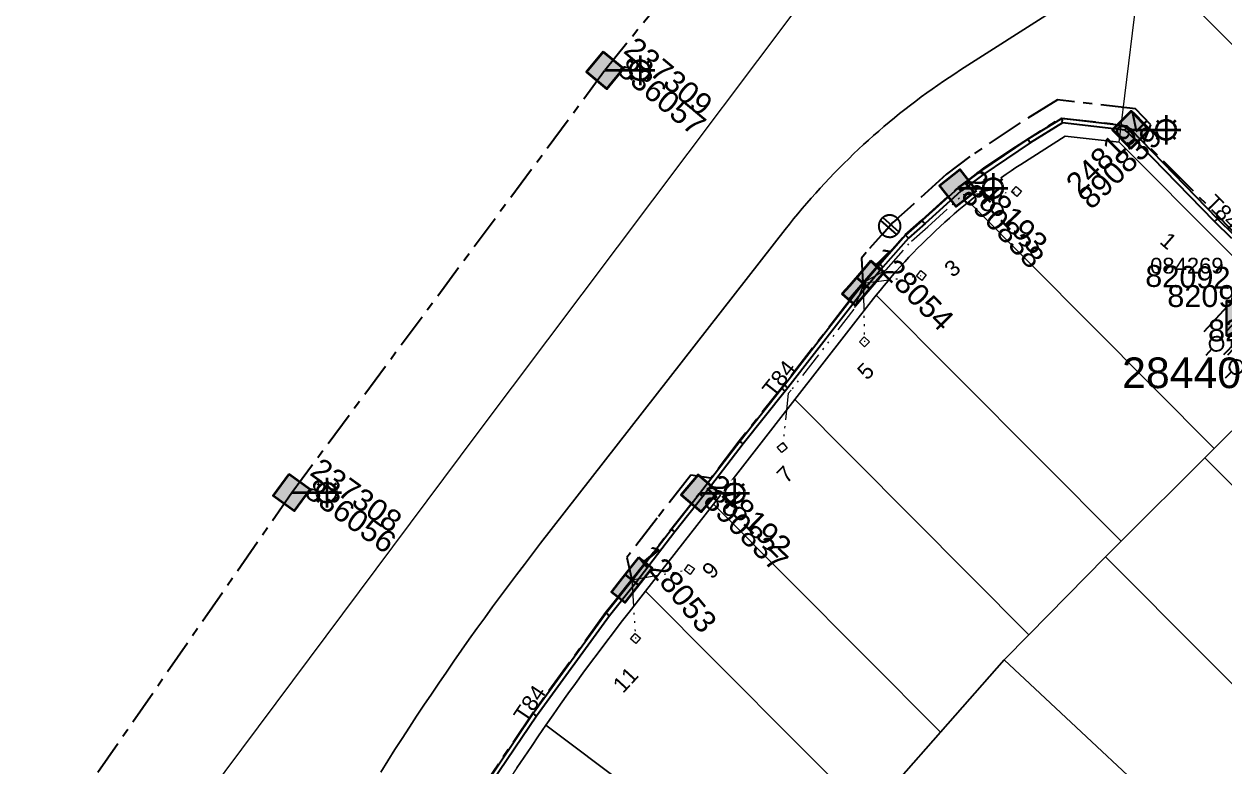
# Model space of a CAD drawing. Header units: metres. Extents: x 293418 to 294566, y 6233478 to 6234177.
# Drawn here: x 293533 to 293670.1, y 6233841.2 to 6233926 of the extents above; entities that cross this region are included whole.
import ezdxf
from ezdxf.enums import TextEntityAlignment as Align

# ---------------------------------------------------------------- set-up
doc = ezdxf.new("R2010")
doc.units = ezdxf.units.M
for name, pattern in [('Cable Exist UG', [7, 4, -1, 1, -1]), ('DASHED', [19.05, 12.7, -6.35]), ('PHANTOMX2', [6.6, 3, -0.75, 0.2, -0.75, 0.2, -0.75, 0.2, -0.75])]:
    doc.linetypes.add(name, pattern=pattern)
doc.layers.get('0').update_dxf_attribs({"color": 6})
for name, color, linetype, lineweight in [('_User_LV_Exist', 5, 'Continuous', 35), ('Cadastre Land Parcels_SP_EXT', 118, 'Continuous', 15), ('Cadastre Other Property_SP_EXT', 138, 'DASHED', 15), ('Cadastre Roads_SP_EXT', 218, 'Continuous', 15), ('Mains_LV_EXT', 163, 'Continuous', 25), ('Mains_LV_SL_EXT', 135, 'Continuous', 25), ('Mains_SL_EXT', 131, 'Continuous', 25), ('Services_SP_EXT', 42, 'PHANTOMX2', 20)]:
    doc.layers.add(name, color=color, linetype=linetype, lineweight=lineweight)
for name, color, linetype in [('Duct_SP_EXT', 30, 'Continuous'), ('Equip_HV_EXT', 7, 'Continuous'), ('Equip_LV_EXT', 7, 'Continuous'), ('Equip_SP_SL_EXT', 7, 'Continuous'), ('Sub_SP_EXT', 7, 'Continuous'), ('SupportsUG_SP_LV_EXT', 7, 'Continuous'), ('SupportsUG_SP_LV_SL_EXT', 7, 'Continuous')]:
    doc.layers.add(name, color=color, linetype=linetype)
doc.layers.add('Features_HIDE', color=1, linetype='Continuous', plot=False)
doc.styles.add('COLUMN_LABEL', font='arial.ttf', dxfattribs={"height": 2})
doc.styles.add('iecARIAL', font='arial.ttf', dxfattribs={"height": 2})
doc.styles.add('POLE_LABEL', font='arial.ttf', dxfattribs={"height": 2})
doc.styles.add('SL_LABEL', font='arial.ttf', dxfattribs={"height": 2})
doc.styles.get("Standard").update_dxf_attribs({"font": 'arial.ttf'})
doc.styles.add('SWITCH_LABEL', font='arial.ttf', dxfattribs={"height": 2})

# ---------------------------------------------------------------- blocks, each defined once
blk = doc.blocks.new('SUB_PADMOUNT_EXT')
at = {"ltscale": 10}
h = blk.add_hatch(color=256, dxfattribs=at)
h.dxf.hatch_style = 1
h.paths.add_polyline_path([(4, -2), (0, 0), (4, 2)])
h.paths.add_polyline_path([(-4, -2), (-4, 2), (0, 0)])
blk.add_line((4, 2), (-4, -2))
blk.add_lwpolyline([(-4, -2), (4, -2), (4, 2), (-4, 2)], close=True)
at = {"ltscale": 10, "flags": 128}
for points in [[(-4, -2), (-4, 2), (0, 0)], [(4, -2), (0, 0), (4, 2)]]:
    blk.add_lwpolyline(points, close=True, dxfattribs=at)
at = {"flags": 8}
blk.add_attdef('ASSET_NUM', text='', height=2.5, dxfattribs=at).set_placement((0, 5), align=Align.MIDDLE_CENTER)
for tag, flags, p in [('STREET_CODE', 9, (1.5, 0)), ('OPERATING_VOLTAGE', 9, (1.5, -0.4)), ('ORIENTATION', 9, (1.5, -0.6)), ('OWNED_BY', 9, (1.5, -0.8)), ('OPERATED_BY', 9, (1.5, -1)), ('CONSTRUCTED_VOLTAGE', 9, (1.5, -1.4)), ('NO_PHASES', 9, (1.5, -0.2)), ('MAINTAINED_BY', 9, (1.5, -1.2)), ('SECONDARY_VOLTAGE', 9, (1.5, -1.6)), ('STATE', 9, (1.5, -1.8)), ('SUBSTATION_TYPE', 9, (1.5, -2.2)), ('SUBURB', 9, (1.5, -2.8)), ('PARENT', 9, (1.5, -2)), ('USAGE', 9, (1.5, -2.4)), ('LEGEND', 9, (1.5, -2.6)), ('STREETNAME', 9, (1.5, -3)), ('Z', 1, (1.5, -3.6)), ('LOCATION', 9, (1.5, -3.2)), ('NOTES', 9, (1.5, -3.4))]:
    blk.add_attdef(tag, text='', height=0.2, dxfattribs=dict(flags=flags)).set_placement(p, align=Align.MIDDLE_LEFT)
blk = doc.blocks.new('SL_LANTERN_EXT')
at = {"flags": 9}
for tag, p in [('LRATECODE', (-7.4, 0)), ('LOUTREACHVOCAB', (-7.2, 0)), ('LOUTREACH', (-7, 0)), ('LANTNUMBER', (-6.6, 0)), ('LNEW', (-6.4, 0)), ('LMASTVOCAB', (-6.2, 0)), ('LMAST', (-6, 0)), ('LLAMPVOCAB', (-5.8, 0)), ('LLAMP', (-5.6, 0)), ('LEXIST', (-5.4, 0)), ('LCHARGE3PERCENT', (-5.2, 0)), ('LCHARGE3', (-5, 0)), ('LCHARGE2PERCENT', (-4.8, 0)), ('LCHARGE2', (-4.6, 0)), ('LCHARGE1PERCENT', (-4.4, 0)), ('LCHARGE1', (-4.2, 0)), ('LCATEGORY', (-4, 0)), ('LBRACKETVOCAB', (-3.8, 0)), ('LBRACKET', (-3.6, 0)), ('LKINGHEIGHT', (-3.4, 0)), ('CREPLACE', (-3.2, 0)), ('CREMOVE', (-3, 0)), ('CNUMBER', (-2.8, 0)), ('CNEW', (-2.6, 0)), ('CEXIST', (-2.4, 0)), ('USAGE', (-2.2, 0)), ('STATE', (-2, 0)), ('OWNED_BY', (-1.8, 0)), ('ORIENTATION', (-1.6, 0)), ('OPERATING_VOLTAGE', (-1.4, 0)), ('NO_PHASES', (-1.2, 0)), ('LANTERN_TYPE', (-1, 0)), ('LANTERN_PURPOSE', (-0.8, 0)), ('CONTROL_TYPE', (-0.6, 0)), ('CONSTRUCTED_VOLTAGE', (-0.4, 0))]:
    blk.add_attdef(tag, text='', height=0.001, rotation=270, dxfattribs=at).set_placement(p, align=Align.MIDDLE_LEFT)
at = {"style": 'SL_LABEL', "flags": 9}
blk.add_attdef('STREET_CODE', text='', height=0.001, rotation=270, dxfattribs=at).set_placement((0, 0), align=Align.MIDDLE_LEFT)
at = {"flags": 1}
blk.add_attdef('Z', (0, 0), '', height=0.001, rotation=270, dxfattribs=at)
at = {"width": 0.9}
blk.add_attdef('LNUMBER', text='', height=1, dxfattribs=at).set_placement((7, -1), align=Align.MIDDLE_LEFT)
at = {"flags": 9}
for tag, p in [('LREMOVE', (0, -7.6)), ('LREPLACE', (0, -7.8)), ('LTYPE', (0, -8)), ('LTYPEVOCAB', (0, -8.2)), ('LEGEND', (0, -8.4)), ('SUBURB', (0, -8.6)), ('STREETNAME', (0, -8.8)), ('LOCATION', (0, -9)), ('NOTES', (0, -9.2)), ('MAINTAINED_BY', (0, -9.86))]:
    blk.add_attdef(tag, text='', height=0.001, dxfattribs=at).set_placement(p, align=Align.MIDDLE_LEFT)
blk.add_attdef('OPERATED_BY', (0, -9.61), '', height=0.001, dxfattribs=at)
at = {"layer": 'Features_HIDE', "width": 0.9}
blk.add_attdef('ASSET_NUM', text='', height=1, dxfattribs=at).set_placement((7, 1), align=Align.MIDDLE_LEFT)
blk.add_wipeout([(5.69, 0), (5.06, -1.06), (4, -1.69), (2.94, -1.06), (2.31, 0), (2.94, 1.06), (4, 1.69), (5.06, 1.06)])
for p, q in [((4, 1.69), (4, 0)), ((0, 0), (4, 0)), ((2.94, 1.06), (3.2, 0.8)), ((5.06, 1.06), (4.8, 0.8)), ((2.94, -1.06), (3.2, -0.8)), ((4, 0), (5.69, 0)), ((4, 0), (4, -1.69)), ((5.06, -1.06), (4.8, -0.8))]:
    blk.add_line(p, q)
blk.add_circle((4, 0), 1.12)
blk = doc.blocks.new('CCP_EXT')
at = {"flags": 9}
for tag, p in [('LEGEND', (0, -1.4)), ('STATE', (0, -1.8)), ('LIFE_SUPPORT', (0, -1.6)), ('NOTES', (0, -2))]:
    blk.add_attdef(tag, text='', height=0.2, dxfattribs=at).set_placement(p, align=Align.MIDDLE_LEFT)
blk.add_wipeout([(0, 0.57), (0.57, 0), (0, -0.57), (-0.57, 0)])
blk.add_lwpolyline([(-0.57, 0), (0, 0.57), (0.57, 0), (0, -0.57), (-0.57, 0)])
at = {"flags": 1}
blk.add_attdef('Z', (0, 0), '', height=0.2, dxfattribs=at)
at = {"flags": 9}
for tag, p in [('CCP_TYPE', (0, 0)), ('CONSTRUCTED_VOLTAGE', (0, -0.2)), ('OPERATING_VOLTAGE', (0, -0.6)), ('ORIENTATION', (0, -0.8)), ('OWNED_BY', (0, -1)), ('NO_PHASES', (0, -0.4)), ('USAGE', (0, -1.2))]:
    blk.add_attdef(tag, text='', height=0.2, dxfattribs=at).set_placement(p, align=Align.MIDDLE_LEFT)
blk = doc.blocks.new('LV_UG_LINKS_CLOSED_EXT')
at = {"layer": 'Equip_LV_EXT'}
for tag, flags, p in [('CONSTRUCTED_VOLTAGE', 9, (3, -2.2)), ('OPERATING_VOLTAGE', 9, (3, -2.6)), ('ORIENTATION', 9, (3, -2.8)), ('NO_PHASES', 9, (3, -2.4)), ('STATE', 9, (3, -3)), ('SWITCH_TYPE', 9, (3, -3.2)), ('OWNED_BY', 9, (3, -3.8)), ('OPERATED_BY', 9, (3, -4)), ('USAGE', 9, (3, -3.4)), ('NOTES', 9, (3, -3.6)), ('MAINTAINED_BY', 9, (3, -4.2)), ('TYPE', 9, (3, -4.6)), ('Z', 1, (3, -4.8)), ('NUMBER_OF_PHASES', 9, (3, -4.4))]:
    blk.add_attdef(tag, text='', height=0.2, dxfattribs=dict(at, flags=flags)).set_placement(p, align=Align.MIDDLE_LEFT)
blk.add_wipeout([(4, 1.25), (3.97, 1.25), (3.94, 1.25), (3.91, 1.25), (3.88, 1.24), (3.85, 1.24), (3.82, 1.24), (3.79, 1.23), (3.76, 1.23), (3.73, 1.22), (3.7, 1.21), (3.67, 1.2), (3.64, 1.2), (3.61, 1.19), (3.58, 1.18), (3.55, 1.17), (3.52, 1.15), (3.49, 1.14), (3.47, 1.13), (3.44, 1.12), (3.41, 1.1), (3.38, 1.09), (3.36, 1.07), (3.33, 1.06), (3.31, 1.04), (3.28, 1.02), (3.26, 1), (3.23, 0.99), (3.21, 0.97), (3.18, 0.95), (3.16, 0.93), (3.14, 0.91), (3.12, 0.88), (3.09, 0.86), (3.07, 0.84), (3.05, 0.82), (3.03, 0.79), (3.01, 0.77), (3, 0.74), (2.98, 0.72), (2.96, 0.69), (2.94, 0.67), (2.93, 0.64), (2.91, 0.62), (2.9, 0.59), (2.88, 0.56), (2.87, 0.53), (2.86, 0.51), (2.85, 0.48), (2.83, 0.45), (2.82, 0.42), (2.81, 0.39), (2.8, 0.36), (2.8, 0.33), (2.79, 0.3), (2.78, 0.27), (2.77, 0.24), (2.77, 0.21), (2.76, 0.18), (2.76, 0.15), (2.76, 0.12), (2.75, 0.09), (2.75, 0.06), (2.75, 0.03), (2.75, 0), (2.75, -0.03), (2.75, -0.06), (2.75, -0.09), (2.76, -0.12), (2.76, -0.15), (2.76, -0.18), (2.77, -0.21), (2.77, -0.24), (2.78, -0.27), (2.79, -0.3), (2.8, -0.33), (2.8, -0.36), (2.81, -0.39), (2.82, -0.42), (2.83, -0.45), (2.85, -0.48), (2.86, -0.51), (2.87, -0.53), (2.88, -0.56), (2.9, -0.59), (2.91, -0.62), (2.93, -0.64), (2.94, -0.67), (2.96, -0.69), (2.98, -0.72), (3, -0.74), (3.01, -0.77), (3.03, -0.79), (3.05, -0.82), (3.07, -0.84), (3.09, -0.86), (3.12, -0.88), (3.14, -0.91), (3.16, -0.93), (3.18, -0.95), (3.21, -0.97), (3.23, -0.99), (3.26, -1), (3.28, -1.02), (3.31, -1.04), (3.33, -1.06), (3.36, -1.07), (3.38, -1.09), (3.41, -1.1), (3.44, -1.12), (3.47, -1.13), (3.49, -1.14), (3.52, -1.15), (3.55, -1.17), (3.58, -1.18), (3.61, -1.19), (3.64, -1.2), (3.67, -1.2), (3.7, -1.21), (3.73, -1.22), (3.76, -1.23), (3.79, -1.23), (3.82, -1.24), (3.85, -1.24), (3.88, -1.24), (3.91, -1.25), (3.94, -1.25), (3.97, -1.25), (4, -1.25), (4.03, -1.25), (4.06, -1.25), (4.09, -1.25), (4.12, -1.24), (4.15, -1.24), (4.18, -1.24), (4.21, -1.23), (4.24, -1.23), (4.27, -1.22), (4.3, -1.21), (4.33, -1.2), (4.36, -1.2), (4.39, -1.19), (4.42, -1.18), (4.45, -1.17), (4.48, -1.15), (4.51, -1.14), (4.53, -1.13), (4.56, -1.12), (4.59, -1.1), (4.62, -1.09), (4.64, -1.07), (4.67, -1.06), (4.69, -1.04), (4.72, -1.02), (4.74, -1), (4.77, -0.99), (4.79, -0.97), (4.82, -0.95), (4.84, -0.93), (4.86, -0.91), (4.88, -0.88), (4.91, -0.86), (4.93, -0.84), (4.95, -0.82), (4.97, -0.79), (4.99, -0.77), (5, -0.74), (5.02, -0.72), (5.04, -0.69), (5.06, -0.67), (5.07, -0.64), (5.09, -0.62), (5.1, -0.59), (5.12, -0.56), (5.13, -0.53), (5.14, -0.51), (5.15, -0.48), (5.17, -0.45), (5.18, -0.42), (5.19, -0.39), (5.2, -0.36), (5.2, -0.33), (5.21, -0.3), (5.22, -0.27), (5.23, -0.24), (5.23, -0.21), (5.24, -0.18), (5.24, -0.15), (5.24, -0.12), (5.25, -0.09), (5.25, -0.06), (5.25, -0.03), (5.25, 0), (5.25, 0.03), (5.25, 0.06), (5.25, 0.09), (5.24, 0.12), (5.24, 0.15), (5.24, 0.18), (5.23, 0.21), (5.23, 0.24), (5.22, 0.27), (5.21, 0.3), (5.2, 0.33), (5.2, 0.36), (5.19, 0.39), (5.18, 0.42), (5.17, 0.45), (5.15, 0.48), (5.14, 0.51), (5.13, 0.53), (5.12, 0.56), (5.1, 0.59), (5.09, 0.62), (5.07, 0.64), (5.06, 0.67), (5.04, 0.69), (5.02, 0.72), (5, 0.74), (4.99, 0.77), (4.97, 0.79), (4.95, 0.82), (4.93, 0.84), (4.91, 0.86), (4.88, 0.88), (4.86, 0.91), (4.84, 0.93), (4.82, 0.95), (4.79, 0.97), (4.77, 0.99), (4.74, 1), (4.72, 1.02), (4.69, 1.04), (4.67, 1.06), (4.64, 1.07), (4.62, 1.09), (4.59, 1.1), (4.56, 1.12), (4.53, 1.13), (4.51, 1.14), (4.48, 1.15), (4.45, 1.17), (4.42, 1.18), (4.39, 1.19), (4.36, 1.2), (4.33, 1.2), (4.3, 1.21), (4.27, 1.22), (4.24, 1.23), (4.21, 1.23), (4.18, 1.24), (4.15, 1.24), (4.12, 1.24), (4.09, 1.25), (4.06, 1.25), (4.03, 1.25)]).dxf.layer = 'Equip_LV_EXT'
for p, q in [((3.79, 1.23), (3.79, -1.23)), ((4.21, 1.23), (4.21, -1.23))]:
    blk.add_line(p, q, dxfattribs=at)
at = {"layer": 'Equip_LV_EXT', "flags": 128}
blk.add_lwpolyline([(4, 1.25), (3.97, 1.25), (3.94, 1.25), (3.91, 1.25), (3.88, 1.24), (3.85, 1.24), (3.82, 1.24), (3.79, 1.23), (3.76, 1.23), (3.73, 1.22), (3.7, 1.21), (3.67, 1.2), (3.64, 1.2), (3.61, 1.19), (3.58, 1.18), (3.55, 1.17), (3.52, 1.15), (3.49, 1.14), (3.47, 1.13), (3.44, 1.12), (3.41, 1.1), (3.38, 1.09), (3.36, 1.07), (3.33, 1.06), (3.31, 1.04), (3.28, 1.02), (3.26, 1), (3.23, 0.99), (3.21, 0.97), (3.18, 0.95), (3.16, 0.93), (3.14, 0.91), (3.12, 0.88), (3.09, 0.86), (3.07, 0.84), (3.05, 0.82), (3.03, 0.79), (3.01, 0.77), (3, 0.74), (2.98, 0.72), (2.96, 0.69), (2.94, 0.67), (2.93, 0.64), (2.91, 0.62), (2.9, 0.59), (2.88, 0.56), (2.87, 0.53), (2.86, 0.51), (2.85, 0.48), (2.83, 0.45), (2.82, 0.42), (2.81, 0.39), (2.8, 0.36), (2.8, 0.33), (2.79, 0.3), (2.78, 0.27), (2.77, 0.24), (2.77, 0.21), (2.76, 0.18), (2.76, 0.15), (2.76, 0.12), (2.75, 0.09), (2.75, 0.06), (2.75, 0.03), (2.75, 0), (2.75, -0.03), (2.75, -0.06), (2.75, -0.09), (2.76, -0.12), (2.76, -0.15), (2.76, -0.18), (2.77, -0.21), (2.77, -0.24), (2.78, -0.27), (2.79, -0.3), (2.8, -0.33), (2.8, -0.36), (2.81, -0.39), (2.82, -0.42), (2.83, -0.45), (2.85, -0.48), (2.86, -0.51), (2.87, -0.53), (2.88, -0.56), (2.9, -0.59), (2.91, -0.62), (2.93, -0.64), (2.94, -0.67), (2.96, -0.69), (2.98, -0.72), (3, -0.74), (3.01, -0.77), (3.03, -0.79), (3.05, -0.82), (3.07, -0.84), (3.09, -0.86), (3.12, -0.88), (3.14, -0.91), (3.16, -0.93), (3.18, -0.95), (3.21, -0.97), (3.23, -0.99), (3.26, -1), (3.28, -1.02), (3.31, -1.04), (3.33, -1.06), (3.36, -1.07), (3.38, -1.09), (3.41, -1.1), (3.44, -1.12), (3.47, -1.13), (3.49, -1.14), (3.52, -1.15), (3.55, -1.17), (3.58, -1.18), (3.61, -1.19), (3.64, -1.2), (3.67, -1.2), (3.7, -1.21), (3.73, -1.22), (3.76, -1.23), (3.79, -1.23), (3.82, -1.24), (3.85, -1.24), (3.88, -1.24), (3.91, -1.25), (3.94, -1.25), (3.97, -1.25), (4, -1.25), (4.03, -1.25), (4.06, -1.25), (4.09, -1.25), (4.12, -1.24), (4.15, -1.24), (4.18, -1.24), (4.21, -1.23), (4.24, -1.23), (4.27, -1.22), (4.3, -1.21), (4.33, -1.2), (4.36, -1.2), (4.39, -1.19), (4.42, -1.18), (4.45, -1.17), (4.48, -1.15), (4.51, -1.14), (4.53, -1.13), (4.56, -1.12), (4.59, -1.1), (4.62, -1.09), (4.64, -1.07), (4.67, -1.06), (4.69, -1.04), (4.72, -1.02), (4.74, -1), (4.77, -0.99), (4.79, -0.97), (4.82, -0.95), (4.84, -0.93), (4.86, -0.91), (4.88, -0.88), (4.91, -0.86), (4.93, -0.84), (4.95, -0.82), (4.97, -0.79), (4.99, -0.77), (5, -0.74), (5.02, -0.72), (5.04, -0.69), (5.06, -0.67), (5.07, -0.64), (5.09, -0.62), (5.1, -0.59), (5.12, -0.56), (5.13, -0.53), (5.14, -0.51), (5.15, -0.48), (5.17, -0.45), (5.18, -0.42), (5.19, -0.39), (5.2, -0.36), (5.2, -0.33), (5.21, -0.3), (5.22, -0.27), (5.23, -0.24), (5.23, -0.21), (5.24, -0.18), (5.24, -0.15), (5.24, -0.12), (5.25, -0.09), (5.25, -0.06), (5.25, -0.03), (5.25, 0), (5.25, 0.03), (5.25, 0.06), (5.25, 0.09), (5.24, 0.12), (5.24, 0.15), (5.24, 0.18), (5.23, 0.21), (5.23, 0.24), (5.22, 0.27), (5.21, 0.3), (5.2, 0.33), (5.2, 0.36), (5.19, 0.39), (5.18, 0.42), (5.17, 0.45), (5.15, 0.48), (5.14, 0.51), (5.13, 0.53), (5.12, 0.56), (5.1, 0.59), (5.09, 0.62), (5.07, 0.64), (5.06, 0.67), (5.04, 0.69), (5.02, 0.72), (5, 0.74), (4.99, 0.77), (4.97, 0.79), (4.95, 0.82), (4.93, 0.84), (4.91, 0.86), (4.88, 0.88), (4.86, 0.91), (4.84, 0.93), (4.82, 0.95), (4.79, 0.97), (4.77, 0.99), (4.74, 1), (4.72, 1.02), (4.69, 1.04), (4.67, 1.06), (4.64, 1.07), (4.62, 1.09), (4.59, 1.1), (4.56, 1.12), (4.53, 1.13), (4.51, 1.14), (4.48, 1.15), (4.45, 1.17), (4.42, 1.18), (4.39, 1.19), (4.36, 1.2), (4.33, 1.2), (4.3, 1.21), (4.27, 1.22), (4.24, 1.23), (4.21, 1.23), (4.18, 1.24), (4.15, 1.24), (4.12, 1.24), (4.09, 1.25), (4.06, 1.25), (4.03, 1.25)], close=True, dxfattribs=at)
at = {"layer": 'Equip_LV_EXT', "flags": 9}
blk.add_attdef('ACTUAL_STATUS', text='', height=0.2, dxfattribs=at).set_placement((3, -2), align=Align.MIDDLE_LEFT)
blk = doc.blocks.new('SWG_HOLEC_SU_EXT')
blk.add_line((1.8, -2), (5.8, -2))
for points in [[(1, 0), (0, 0)], [(6.6, 0), (7.6, 0)]]:
    blk.add_lwpolyline(points)
for points in [[(1.8, -0.8, 1), (1.8, 0.8, 1)], [(5.8, -0.8, 1), (5.8, 0.8, 1)]]:
    blk.add_lwpolyline(points, format="xyb", close=True)
at = {"style": 'SWITCH_LABEL', "flags": 8}
blk.add_attdef('ASSET_NUM', text='', height=2.5, rotation=179.9544, dxfattribs=at).set_placement((-2.4, 0), align=Align.MIDDLE_LEFT)
at = {"flags": 1}
blk.add_attdef('Z', (0, 0), '', height=0.2, dxfattribs=at)
at = {"flags": 9}
for tag, p in [('ACTUAL_STATUS', (0, -0.4)), ('CONSTRUCTED_VOLTAGE', (0, -0.6)), ('OPERATING_VOLTAGE', (0, -1)), ('ORIENTATION', (0, -1.2)), ('OWNED_BY', (0, -1.4)), ('NO_PHASES', (0, -0.8)), ('STATE', (0, -1.8)), ('SWITCH_TYPE', (0, -2)), ('STREETNAME', (0, -2.6)), ('SUBURB', (0, -2.8)), ('PARENT', (0, -1.6)), ('USAGE', (0, -2.2)), ('LOCATION', (0, -2.4)), ('NOTES', (0, -3))]:
    blk.add_attdef(tag, text='', height=0.2, dxfattribs=at).set_placement(p, align=Align.MIDDLE_LEFT)
at = {"style": 'SWITCH_LABEL', "flags": 9}
blk.add_attdef('STREET_CODE', text='', height=0.2, dxfattribs=at).set_placement((0, -0.2), align=Align.MIDDLE_LEFT)
blk = doc.blocks.new('PILLAR_EXT')
blk.add_hatch(color=256).paths.add_polyline_path([(-2.5, 1), (-2.5, -1), (2.5, -1), (2.5, 1)])
for p, q in [((-2.5, 0), (2.5, 0)), ((0, 1), (0, -1))]:
    blk.add_line(p, q)
at = {"ltscale": 10}
blk.add_line((2.5, 0), (-2.5, 0), dxfattribs=at)
blk.add_lwpolyline([(-2.5, -1), (-1.25, -1), (1.25, -1), (2.5, -1), (2.5, 1), (-2.5, 1)], close=True)
at = {"width": 0.9, "flags": 8}
blk.add_attdef('ASSET_NUM', text='', height=2, rotation=90, dxfattribs=at).set_placement((-2, 4), align=Align.MIDDLE_LEFT)
for tag, p, flags in [('OWNED_BY', (0, -0.2), 9), ('STATE', (0, -0.4), 9), ('SUPPORT_TYPE', (0, -0.6), 9), ('USAGE', (0, -0.8), 9), ('LEGEND', (0, -1), 9), ('LOCATION', (0, -1.2), 9), ('NOTES', (0, -1.4), 9), ('STREETNAME', (0, -1.8), 9), ('SUBURB', (0, -2), 1), ('PARENT', (0, -1.6), 9)]:
    blk.add_attdef(tag, p, '', height=0.2, dxfattribs=dict(flags=flags))
blk = doc.blocks.new('COLUMN_EXT')
blk.add_hatch(color=256).paths.add_polyline_path([(1.5, -1.5), (1.5, 1.5), (-1.5, 1.5), (-1.5, -1.5)])
blk.add_lwpolyline([(1.5, 1.5), (-1.5, 1.5), (-1.5, -1.5), (1.5, -1.5)], close=True)
at = {"flags": 9}
for tag, p in [('STREETNAME', (-1.81, 1.6)), ('LOCATION', (-1.81, 1.4)), ('SUBURB', (-1.81, 1.8)), ('NOTES', (-1.81, 2)), ('COLUMN_TYPE', (-1.81, 0.4)), ('OWNED_BY', (-1.81, 0.6)), ('LEGEND', (-1.81, 1.2)), ('USAGE', (-1.81, 1)), ('STATE', (-1.81, 0.8))]:
    blk.add_attdef(tag, text='', height=0.2, rotation=180, dxfattribs=at).set_placement(p, align=Align.MIDDLE_LEFT)
at = {"flags": 1}
blk.add_attdef('Z', (-1.81, 2.35), '', height=0.2, rotation=180, dxfattribs=at)
at = {"flags": 9}
for tag, style, p in [('STRUCTURE_PLANT_NUMBER', 'POLE_LABEL', (-1.81, -0.03)), ('STREET_CODE', 'COLUMN_LABEL', (-1.81, 0.2))]:
    blk.add_attdef(tag, text='', height=0.2, rotation=180, dxfattribs=dict(at, style=style)).set_placement(p, align=Align.MIDDLE_LEFT)
at = {"style": 'COLUMN_LABEL', "width": 0.9, "flags": 8}
blk.add_attdef('ASSET_NUM', text='', height=2, rotation=270, dxfattribs=at).set_placement((2, -4), align=Align.MIDDLE_LEFT)

msp = doc.modelspace()

# ---------------------------------------------------------------- linework, layer by layer
at = {"layer": 'Cadastre Land Parcels_SP_EXT', "linetype": 'Continuous'}
for points in [[(293640.833, 6233953.909), (293584.726, 6233879.19), (293552.157, 6233835.502)], [(293676.109, 6233950.96), (293663.093, 6233933.582), (293662.107, 6233932.519), (293682.066, 6233912.452)], [(293573.749, 6233840.529), (293574.555, 6233841.815), (293575.368, 6233843.098), (293576.187, 6233844.377), (293577.013, 6233845.653), (293577.844, 6233846.923), (293578.683, 6233848.19), (293579.526, 6233849.452), (293580.378, 6233850.71), (293581.234, 6233851.964), (293582.097, 6233853.213), (293582.967, 6233854.458), (293583.842, 6233855.7), (293584.724, 6233856.936), (293585.612, 6233858.168), (293586.506, 6233859.395), (293587.406, 6233860.619), (293588.312, 6233861.838), (293589.224, 6233863.052), (293590.142, 6233864.261), (293591.067, 6233865.466), (293591.997, 6233866.667), (293619.91, 6233902.504), (293620.39, 6233903.114), (293620.877, 6233903.721), (293621.369, 6233904.322), (293621.867, 6233904.919), (293622.371, 6233905.511), (293622.881, 6233906.097), (293623.396, 6233906.679), (293623.918, 6233907.255), (293624.444, 6233907.828), (293624.976, 6233908.394), (293625.514, 6233908.955), (293626.057, 6233909.511), (293626.605, 6233910.062), (293627.159, 6233910.607), (293627.717, 6233911.148), (293628.282, 6233911.682), (293628.851, 6233912.211), (293629.426, 6233912.735), (293630.006, 6233913.253), (293630.59, 6233913.765), (293631.179, 6233914.272), (293631.774, 6233914.772), (293632.373, 6233915.268), (293632.977, 6233915.757), (293633.586, 6233916.24), (293634.199, 6233916.717), (293634.817, 6233917.188), (293635.439, 6233917.654), (293636.067, 6233918.114), (293636.698, 6233918.566), (293637.334, 6233919.014), (293637.974, 6233919.454), (293638.618, 6233919.889), (293639.267, 6233920.317), (293639.92, 6233920.739), (293660.641, 6233933.993)]]:
    msp.add_lwpolyline(points, dxfattribs=at)
for points in [[(293680.942, 6233889.472), (293669.996, 6233900.491), (293658.042, 6233912.494), (293651.85, 6233913.174), (293646.813, 6233909.951), (293646.252, 6233909.589), (293645.695, 6233909.221), (293645.143, 6233908.848), (293644.593, 6233908.469), (293644.047, 6233908.084), (293643.505, 6233907.694), (293642.967, 6233907.298), (293642.434, 6233906.898), (293641.903, 6233906.492), (293641.378, 6233906.081), (293640.856, 6233905.665), (293668.887, 6233877.482), (293680.942, 6233889.472)], [(293667.824, 6233876.425), (293668.887, 6233877.482), (293640.856, 6233905.665), (293640.301, 6233905.213), (293639.75, 6233904.754), (293639.206, 6233904.291), (293638.666, 6233903.821), (293638.13, 6233903.345), (293637.6, 6233902.864), (293637.076, 6233902.378), (293636.555, 6233901.885), (293636.041, 6233901.388), (293635.532, 6233900.884), (293635.029, 6233900.376), (293634.53, 6233899.862), (293634.037, 6233899.343), (293633.55, 6233898.819), (293633.068, 6233898.289), (293632.593, 6233897.755), (293632.123, 6233897.214), (293631.658, 6233896.67), (293631.2, 6233896.12), (293630.746, 6233895.566), (293630.3, 6233895.007), (293658.252, 6233866.904), (293667.824, 6233876.425)], [(293656.479, 6233865.142), (293658.252, 6233866.904), (293630.3, 6233895.007), (293630.01, 6233894.637), (293621.008, 6233883.078), (293647.722, 6233856.22), (293656.479, 6233865.142)], [(293699.962, 6233861.841), (293699.985, 6233870.325), (293680.942, 6233889.472), (293668.887, 6233877.482), (293667.824, 6233876.425), (293691.099, 6233853.024), (293699.962, 6233861.841)], [(293644.901, 6233853.348), (293647.722, 6233856.22), (293621.008, 6233883.078), (293611.717, 6233871.149), (293637.636, 6233845.089), (293644.901, 6233853.348)], [(293691.099, 6233853.024), (293667.824, 6233876.425), (293658.252, 6233866.904), (293656.479, 6233865.142), (293679.753, 6233841.741), (293691.099, 6233853.024)], [(293632.873, 6233839.675), (293637.636, 6233845.089), (293611.717, 6233871.149), (293603.975, 6233861.209), (293629.578, 6233835.466), (293632.873, 6233839.675)], [(293669.952, 6233831.811), (293670.902, 6233832.812), (293671.859, 6233833.808), (293672.819, 6233834.8), (293673.786, 6233835.786), (293674.757, 6233836.767), (293675.734, 6233837.743), (293679.753, 6233841.741), (293656.479, 6233865.142), (293647.722, 6233856.22), (293644.901, 6233853.348), (293669.006, 6233830.805), (293669.952, 6233831.811)], [(293623.004, 6233827.073), (293629.578, 6233835.466), (293603.975, 6233861.209), (293602.101, 6233858.803), (293601.208, 6233857.651), (293600.321, 6233856.494), (293599.439, 6233855.332), (293598.564, 6233854.167), (293597.694, 6233852.997), (293596.831, 6233851.823), (293595.972, 6233850.644), (293595.119, 6233849.462), (293594.273, 6233848.275), (293593.433, 6233847.084), (293592.598, 6233845.888), (293621.152, 6233824.421), (293623.004, 6233827.073)], [(293659.167, 6233819.676), (293660.035, 6233820.711), (293660.909, 6233821.74), (293661.788, 6233822.765), (293662.672, 6233823.786), (293663.561, 6233824.803), (293664.456, 6233825.814), (293665.356, 6233826.822), (293666.261, 6233827.824), (293667.171, 6233828.823), (293668.086, 6233829.817), (293669.006, 6233830.805), (293644.901, 6233853.348), (293637.636, 6233845.089), (293632.873, 6233839.675), (293658.303, 6233818.637), (293659.167, 6233819.676)], [(293621.152, 6233824.421), (293592.598, 6233845.888), (293591.764, 6233844.68), (293590.936, 6233843.467), (293590.113, 6233842.251), (293589.298, 6233841.03), (293588.488, 6233839.805), (293587.684, 6233838.577), (293586.886, 6233837.344), (293586.095, 6233836.107), (293585.31, 6233834.867), (293584.53, 6233833.622), (293583.758, 6233832.373), (293582.991, 6233831.121), (293582.231, 6233829.865), (293613.213, 6233813.04), (293621.152, 6233824.421)]]:
    msp.add_lwpolyline(points, close=True, dxfattribs=at)
at = {"layer": 'Duct_SP_EXT'}
for p, q in [((293651.473, 6233915.195), (293647.619, 6233912.828)), ((293651.583, 6233914.699), (293647.879, 6233912.424)), ((293658.942, 6233914.338), (293651.473, 6233915.195)), ((293651.473, 6233915.195), (293651.528, 6233914.947)), ((293651.583, 6233914.699), (293651.528, 6233914.947)), ((293658.72, 6233913.881), (293651.583, 6233914.699)), ((293658.72, 6233913.881), (293658.831, 6233914.109)), ((293658.942, 6233914.338), (293658.831, 6233914.109)), ((293659.352, 6233913.927), (293658.942, 6233914.338)), ((293647.619, 6233912.828), (293642.197, 6233909.168)), ((293647.619, 6233912.828), (293647.749, 6233912.626)), ((293659.013, 6233913.588), (293658.72, 6233913.881)), ((293659.01, 6233913.59), (293659.183, 6233913.757)), ((293668.899, 6233903.412), (293659.01, 6233913.59)), ((293659.013, 6233913.588), (293659.183, 6233913.757)), ((293659.352, 6233913.927), (293659.183, 6233913.757)), ((293659.355, 6233913.925), (293659.183, 6233913.757)), ((293669.239, 6233903.751), (293659.355, 6233913.925)), ((293647.879, 6233912.424), (293642.476, 6233908.777)), ((293647.879, 6233912.424), (293647.749, 6233912.626)), ((293642.197, 6233909.168), (293639.749, 6233907.322)), ((293642.476, 6233908.777), (293640.038, 6233906.939)), ((293642.197, 6233909.168), (293642.336, 6233908.973)), ((293642.476, 6233908.777), (293642.336, 6233908.973)), ((293639.662, 6233907.256), (293635.551, 6233903.54)), ((293639.749, 6233907.322), (293639.662, 6233907.256)), ((293639.662, 6233907.256), (293639.815, 6233907.071)), ((293639.749, 6233907.322), (293639.894, 6233907.13)), ((293639.749, 6233907.322), (293639.894, 6233907.13)), ((293639.968, 6233906.886), (293635.871, 6233903.183)), ((293639.968, 6233906.886), (293639.815, 6233907.071)), ((293640.038, 6233906.939), (293639.894, 6233907.13)), ((293640.038, 6233906.939), (293639.894, 6233907.13)), ((293640.038, 6233906.939), (293639.968, 6233906.886)), ((293635.551, 6233903.54), (293635.711, 6233903.362)), ((293635.871, 6233903.183), (293635.711, 6233903.362)), ((293668.899, 6233903.412), (293669.069, 6233903.582)), ((293670.876, 6233901.48), (293668.899, 6233903.412)), ((293669.239, 6233903.751), (293669.069, 6233903.582)), ((293671.209, 6233901.825), (293669.239, 6233903.751)), ((293630.711, 6233898.527), (293628.848, 6233896.297)), ((293631.075, 6233898.214), (293629.216, 6233895.99)), ((293630.711, 6233898.527), (293630.893, 6233898.37)), ((293631.075, 6233898.214), (293630.893, 6233898.37)), ((293628.849, 6233896.3), (293628.716, 6233896.144)), ((293628.848, 6233896.297), (293629.032, 6233896.143)), ((293628.849, 6233896.3), (293629.032, 6233896.143)), ((293628.716, 6233896.144), (293628.902, 6233895.992)), ((293629.088, 6233895.84), (293628.902, 6233895.992)), ((293629.216, 6233895.99), (293629.032, 6233896.143)), ((293629.214, 6233895.987), (293629.032, 6233896.143)), ((293629.214, 6233895.987), (293629.088, 6233895.84)), ((293619.839, 6233884.739), (293619.544, 6233884.363)), ((293619.544, 6233884.363), (293619.733, 6233884.215)), ((293619.545, 6233884.364), (293619.733, 6233884.215)), ((293619.921, 6233884.067), (293619.733, 6233884.215)), ((293619.92, 6233884.065), (293619.733, 6233884.215)), ((293619.839, 6233884.739), (293620.028, 6233884.591)), ((293620.217, 6233884.443), (293619.921, 6233884.067)), ((293620.217, 6233884.443), (293620.028, 6233884.591)), ((293614.725, 6233878.315), (293610.12, 6233872.311)), ((293615.103, 6233878.019), (293610.501, 6233872.019)), ((293614.725, 6233878.315), (293614.914, 6233878.167)), ((293615.103, 6233878.019), (293614.914, 6233878.167)), ((293610.122, 6233872.314), (293606.919, 6233868.264)), ((293610.499, 6233872.016), (293607.298, 6233867.969)), ((293610.12, 6233872.311), (293610.31, 6233872.165)), ((293610.122, 6233872.314), (293610.31, 6233872.165)), ((293610.501, 6233872.019), (293610.31, 6233872.165)), ((293610.499, 6233872.016), (293610.31, 6233872.165)), ((293606.919, 6233868.264), (293602.467, 6233862.461)), ((293607.298, 6233867.969), (293602.848, 6233862.169)), ((293606.919, 6233868.264), (293607.109, 6233868.116)), ((293607.298, 6233867.969), (293607.109, 6233868.116)), ((293602.469, 6233862.464), (293599.468, 6233858.675)), ((293602.846, 6233862.166), (293599.85, 6233858.384)), ((293602.467, 6233862.461), (293602.658, 6233862.315)), ((293602.469, 6233862.464), (293602.658, 6233862.315)), ((293602.848, 6233862.169), (293602.658, 6233862.315)), ((293602.846, 6233862.166), (293602.658, 6233862.315)), ((293599.468, 6233858.675), (293591.137, 6233847.216)), ((293599.85, 6233858.384), (293591.53, 6233846.941)), ((293599.468, 6233858.675), (293599.659, 6233858.529)), ((293599.85, 6233858.384), (293599.659, 6233858.529)), ((293591.137, 6233847.216), (293585.236, 6233838.447)), ((293591.53, 6233846.941), (293585.639, 6233838.186)), ((293591.137, 6233847.216), (293591.334, 6233847.079)), ((293591.53, 6233846.941), (293591.334, 6233847.079))]:
    msp.add_line(p, q, dxfattribs=at)
at = {"layer": 'Mains_SL_EXT', "linetype": 'Cable Exist UG'}
for points in [[(293599.343, 6233920.713), (293634.545, 6233964.38)], [(293563.58, 6233872.457), (293599.343, 6233920.713)], [(293533.03, 6233823.169), (293537.464, 6233834.764), (293563.58, 6233872.457)]]:
    msp.add_lwpolyline(points, dxfattribs=at)

# ---------------------------------------------------------------- block references
at = {"layer": 'Equip_HV_EXT'}
ref = msp.add_blockref('SWG_HOLEC_SU_EXT', (293673.077, 6233893.73), dxfattribs=dict(at, rotation=227.4164576356457))
ref.add_attrib('ASSET_NUM', '82092', dxfattribs={"layer": '0', "height": 2.5, "rotation": 358.50536, "style": 'SWITCH_LABEL'}).set_placement((293670.678, 6233894.98), align=Align.BOTTOM_RIGHT)
ref = msp.add_blockref('SWG_HOLEC_SU_EXT', (293675.637, 6233893.663), dxfattribs=dict(at, rotation=226.4420323847037))
ref.add_attrib('ASSET_NUM', '82091', dxfattribs={"layer": '0', "height": 2.5, "style": 'SWITCH_LABEL'}).set_placement((293673.238, 6233894.913), align=Align.MIDDLE_RIGHT)
ref = msp.add_blockref('SWG_HOLEC_SU_EXT', (293675.429, 6233890.99), dxfattribs=dict(at, rotation=225.9758897048458))
ref.add_attrib('ASSET_NUM', '82089', dxfattribs={"layer": '0', "height": 2.5, "style": 'SWITCH_LABEL'}).set_placement((293673.03, 6233892.24), align=Align.TOP_CENTER)
at = {"layer": 'Sub_SP_EXT'}
ref = msp.add_blockref('SUB_PADMOUNT_EXT', (293674.292, 6233892.382), dxfattribs=at)
ref.add_attrib('ASSET_NUM', '28440', dxfattribs={"layer": '0', "height": 3.5}).set_placement((293671.961, 6233887.897), align=Align.TOP_RIGHT)

# ---------------------------------------------------------------- texts
at = {"layer": 'Cadastre Other Property_SP_EXT'}
msp.add_text('084269', height=1.8, dxfattribs=at).set_placement((293661.563, 6233897.485))
at = {"layer": 'Features_HIDE'}
for s, rotation, p in [('1', 318.81407, (293662.549, 6233901.012)), ('3', 39.18103, (293639.015, 6233896.96)), ('5', 45.54566, (293629.247, 6233885.216)), ('7', 45.54222, (293620.061, 6233873.415)), ('9', 45.90364, (293611.539, 6233862.474)), ('11', 47.34835, (293601.394, 6233849.444))]:
    msp.add_text(s, height=1.8, rotation=rotation, dxfattribs=at).set_placement(p)
at = {"layer": 'Mains_LV_EXT'}
for rotation, p in [(314.58633, (293667.727, 6233905.413)), (51.65658, (293618.563, 6233883.241)), (55.87013, (293590.279, 6233846.068))]:
    msp.add_text('T84', height=1.8, rotation=rotation, dxfattribs=at).set_placement(p)

# ---------------------------------------------------------------- next in the draw order: block references
at = {"layer": 'Services_SP_EXT'}
for p, rotation in [((293646.326, 6233906.857), 183.1363582442536), ((293635.449, 6233897.25), 187.1958556274316), ((293628.95, 6233889.68), 91.19585564222797), ((293619.568, 6233877.602), 84.18437337220105), ((293608.983, 6233863.681), 189.8213796187196), ((293602.822, 6233855.779), 93.8213796417105)]:
    msp.add_blockref('CCP_EXT', p, dxfattribs=dict(at, rotation=rotation))

# ---------------------------------------------------------------- next in the draw order: linework, layer by layer
at = {"layer": 'Cadastre Roads_SP_EXT', "linetype": 'Continuous'}
for points in [[(293660.641, 6233933.993), (293639.92, 6233920.739), (293639.267, 6233920.317), (293638.618, 6233919.889), (293637.974, 6233919.454), (293637.334, 6233919.014), (293636.698, 6233918.566), (293636.067, 6233918.114), (293635.439, 6233917.654), (293634.817, 6233917.188), (293634.199, 6233916.717), (293633.586, 6233916.24), (293632.977, 6233915.757), (293632.373, 6233915.268), (293631.774, 6233914.772), (293631.179, 6233914.272), (293630.59, 6233913.765), (293630.006, 6233913.253), (293629.426, 6233912.735), (293628.851, 6233912.211), (293628.282, 6233911.682), (293627.717, 6233911.148), (293627.159, 6233910.607), (293626.605, 6233910.062), (293626.057, 6233909.511), (293625.514, 6233908.955), (293624.976, 6233908.394), (293624.444, 6233907.828), (293623.918, 6233907.255), (293623.396, 6233906.679), (293622.881, 6233906.097), (293622.371, 6233905.511), (293621.867, 6233904.919), (293621.369, 6233904.322), (293620.877, 6233903.721), (293620.39, 6233903.114), (293619.91, 6233902.504), (293591.997, 6233866.667), (293591.067, 6233865.466), (293590.142, 6233864.261), (293589.224, 6233863.052), (293588.312, 6233861.838), (293587.406, 6233860.619), (293586.506, 6233859.396), (293585.612, 6233858.168), (293584.724, 6233856.936), (293583.842, 6233855.7), (293582.967, 6233854.458), (293582.097, 6233853.213), (293581.234, 6233851.964), (293580.378, 6233850.71), (293579.526, 6233849.452), (293578.683, 6233848.19), (293577.844, 6233846.923), (293577.013, 6233845.653), (293576.187, 6233844.377), (293575.368, 6233843.098), (293574.555, 6233841.815), (293573.749, 6233840.528)], [(293589.298, 6233841.03), (293590.113, 6233842.251), (293590.936, 6233843.467), (293591.764, 6233844.68), (293592.598, 6233845.888), (293593.433, 6233847.084), (293594.273, 6233848.275), (293595.12, 6233849.462), (293595.972, 6233850.644), (293596.831, 6233851.823), (293597.694, 6233852.997), (293598.564, 6233854.167), (293599.439, 6233855.332), (293600.321, 6233856.494), (293601.208, 6233857.651), (293602.101, 6233858.803), (293603.975, 6233861.209), (293611.717, 6233871.149), (293621.008, 6233883.078), (293630.01, 6233894.637), (293630.3, 6233895.007), (293630.746, 6233895.566), (293631.2, 6233896.12), (293631.658, 6233896.67), (293632.123, 6233897.214), (293632.593, 6233897.755), (293633.068, 6233898.289), (293633.55, 6233898.819), (293634.037, 6233899.343), (293634.53, 6233899.862), (293635.029, 6233900.376), (293635.532, 6233900.884), (293636.041, 6233901.388), (293636.555, 6233901.885), (293637.076, 6233902.378), (293637.6, 6233902.864), (293638.13, 6233903.345), (293638.666, 6233903.821), (293639.206, 6233904.291), (293639.75, 6233904.754), (293640.301, 6233905.213), (293640.856, 6233905.665), (293641.378, 6233906.081), (293641.903, 6233906.492), (293642.434, 6233906.898), (293642.967, 6233907.298), (293643.505, 6233907.694), (293644.047, 6233908.084), (293644.593, 6233908.469), (293645.143, 6233908.848), (293645.695, 6233909.221), (293646.252, 6233909.589), (293646.813, 6233909.951), (293651.85, 6233913.174), (293658.042, 6233912.494), (293660.641, 6233933.993)]]:
    msp.add_lwpolyline(points, dxfattribs=at)
at = {"layer": 'Duct_SP_EXT'}
for p, q in [((293628.716, 6233896.144), (293619.839, 6233884.739)), ((293629.088, 6233895.84), (293620.217, 6233884.443)), ((293619.545, 6233884.364), (293614.725, 6233878.315)), ((293619.92, 6233884.065), (293615.103, 6233878.019))]:
    msp.add_line(p, q, dxfattribs=at)
at = {"layer": 'Mains_LV_EXT', "linetype": 'Cable Exist UG'}
for points in [[(293628.846, 6233896.405), (293627.347, 6233894.481), (293627.347, 6233894.481), (293619.793, 6233884.777), (293614.677, 6233878.354), (293611.423, 6233874.104), (293609.151, 6233874.449), (293609.151, 6233874.449), (293605.298, 6233869.533), (293601.841, 6233865.044), (293602.408, 6233862.479)], [(293602.395, 6233862.546), (293600.557, 6233860.154), (293600.557, 6233860.154), (293599.42, 6233858.71), (293591.09, 6233847.251), (293585.185, 6233838.48), (293580.904, 6233831.592), (293580.575, 6233831.005)]]:
    msp.add_lwpolyline(points, dxfattribs=at)
at = {"layer": 'Mains_LV_SL_EXT', "linetype": 'Cable Exist UG'}
for points in [[(293639.604, 6233907.29), (293641.076, 6233908.355), (293641.076, 6233908.355), (293642.603, 6233909.517), (293645.708, 6233911.625), (293651.365, 6233915.241), (293658.209, 6233914.498), (293659.439, 6233913.972)], [(293602.421, 6233862.519), (293610.104, 6233872.372)]]:
    msp.add_lwpolyline(points, dxfattribs=at)
at = {"layer": 'Services_SP_EXT'}
for points in [[(293628.872, 6233896.392), (293627.754, 6233893.409), (293627.754, 6233893.409), (293620.577, 6233884.157), (293620.266, 6233883.764), (293619.615, 6233877.634)], [(293628.816, 6233896.388), (293635.449, 6233897.25)], [(293628.816, 6233896.388), (293628.95, 6233889.681)], [(293602.408, 6233862.479), (293608.983, 6233863.681)], [(293602.408, 6233862.479), (293602.822, 6233855.779)]]:
    msp.add_lwpolyline(points, dxfattribs=at)

# ---------------------------------------------------------------- next in the draw order: block references
at = {"layer": 'SupportsUG_SP_LV_EXT'}
ref = msp.add_blockref('PILLAR_EXT', (293628.816, 6233896.388), dxfattribs=dict(at, rotation=229.195855595825))
ref.add_attrib('ASSET_NUM', '128054', dxfattribs={"layer": '0', "height": 2.5, "rotation": 314.65094, "style": 'iecARIAL'}).set_placement((293630.316, 6233899.888), align=Align.MIDDLE_LEFT)
ref = msp.add_blockref('PILLAR_EXT', (293602.408, 6233862.478), dxfattribs=dict(at, rotation=231.8213798071553))
ref.add_attrib('ASSET_NUM', '128053', dxfattribs={"layer": '0', "height": 2.5, "rotation": 309.5942, "style": 'iecARIAL'}).set_placement((293603.908, 6233865.978), align=Align.MIDDLE_LEFT)

# ---------------------------------------------------------------- next in the draw order: block references
at = {"layer": 'Equip_LV_EXT', "rotation": 48.40799549322193}
msp.add_blockref('LV_UG_LINKS_CLOSED_EXT', (293629.18, 6233899.91), dxfattribs=at)
at = {"layer": 'Equip_SP_SL_EXT'}
ref = msp.add_blockref('SL_LANTERN_EXT', (293599.343, 6233920.713), dxfattribs=at)
ref.add_attrib('ASSET_NUM', '237309', dxfattribs={"layer": '0', "height": 2.5, "rotation": 320.19443, "style": 'iecARIAL'}).set_placement((293600.843, 6233922.213), align=Align.BOTTOM_LEFT)
ref = msp.add_blockref('SL_LANTERN_EXT', (293563.58, 6233872.457), dxfattribs=at)
ref.add_attrib('ASSET_NUM', '237308', dxfattribs={"layer": '0', "height": 2.5, "rotation": 324.24611, "style": 'iecARIAL'}).set_placement((293565.08, 6233873.957), align=Align.BOTTOM_LEFT)
ref = msp.add_blockref('SL_LANTERN_EXT', (293610.142, 6233872.383), dxfattribs=at)
ref.add_attrib('ASSET_NUM', '248192', dxfattribs={"layer": '0', "height": 2.5, "rotation": 315.67267, "style": 'iecARIAL'}).set_placement((293611.642, 6233873.883), align=Align.MIDDLE_LEFT)

# ---------------------------------------------------------------- next in the draw order: linework, layer by layer
at = {"layer": 'Duct_SP_EXT'}
for p, q in [((293635.551, 6233903.54), (293633.651, 6233901.85)), ((293635.871, 6233903.183), (293633.992, 6233901.511)), ((293633.651, 6233901.85), (293630.711, 6233898.527)), ((293633.651, 6233901.85), (293633.822, 6233901.68)), ((293633.992, 6233901.511), (293631.075, 6233898.214)), ((293633.992, 6233901.511), (293633.822, 6233901.68))]:
    msp.add_line(p, q, dxfattribs=at)
at = {"layer": 'Mains_LV_EXT', "linetype": 'Cable Exist UG'}
msp.add_lwpolyline([(293674.225, 6233892.345), (293675.703, 6233897.619), (293675.703, 6233897.619), (293671.418, 6233901.91), (293665.929, 6233907.478), (293665.929, 6233907.478), (293660.873, 6233912.548), (293661.639, 6233914.463), (293659.902, 6233916.292), (293651.006, 6233917.323), (293646.509, 6233914.563), (293641.001, 6233910.85), (293638.339, 6233908.846), (293634.188, 6233905.076), (293632.207, 6233903.319), (293629.143, 6233899.891), (293628.62, 6233899.254), (293628.793, 6233896.471)], dxfattribs=at)
at = {"layer": 'Mains_LV_SL_EXT', "linetype": 'Cable Exist UG'}
msp.add_lwpolyline([(293628.899, 6233896.418), (293630.686, 6233898.587), (293630.686, 6233898.587), (293633.607, 6233901.892), (293635.514, 6233903.585), (293639.553, 6233907.24)], dxfattribs=at)
at = {"layer": 'Services_SP_EXT'}
msp.add_lwpolyline([(293628.819, 6233896.445), (293631.42, 6233897.912), (293631.42, 6233897.912), (293634.316, 6233901.183), (293636.183, 6233902.839), (293640.227, 6233906.498), (293646.376, 6233906.824)], dxfattribs=at)

# ---------------------------------------------------------------- next in the draw order: block references
at = {"layer": 'SupportsUG_SP_LV_SL_EXT'}
ref = msp.add_blockref('COLUMN_EXT', (293599.343, 6233920.713), dxfattribs=dict(at, rotation=50.19442902729755))
ref.add_attrib('ASSET_NUM', '836057', dxfattribs={"layer": '0', "height": 2.5, "rotation": 320.19443, "style": 'COLUMN_LABEL'}).set_placement((293601.343, 6233921.463), align=Align.MIDDLE_LEFT)
ref = msp.add_blockref('COLUMN_EXT', (293563.58, 6233872.457), dxfattribs=dict(at, rotation=54.24611254852933))
ref.add_attrib('ASSET_NUM', '836056', dxfattribs={"layer": '0', "height": 2.5, "rotation": 324.24611, "style": 'COLUMN_LABEL'}).set_placement((293565.58, 6233873.207), align=Align.MIDDLE_LEFT)
ref = msp.add_blockref('COLUMN_EXT', (293610.142, 6233872.383), dxfattribs=dict(at, rotation=319.558785230307))
ref.add_attrib('ASSET_NUM', '890837', dxfattribs={"layer": '0', "height": 2.5, "rotation": 315.67267, "style": 'COLUMN_LABEL'}).set_placement((293612.142, 6233873.133), align=Align.TOP_LEFT)

# ---------------------------------------------------------------- next in the draw order: block references
at = {"layer": '_User_LV_Exist'}
ref = msp.add_blockref('SL_LANTERN_EXT', (293599.343, 6233920.713), dxfattribs=at)
ref.add_attrib('ASSET_NUM', '237309', dxfattribs={"layer": '0', "height": 2.5, "rotation": 320.19443, "style": 'iecARIAL'}).set_placement((293600.843, 6233922.213), align=Align.BOTTOM_LEFT)
ref = msp.add_blockref('SL_LANTERN_EXT', (293563.58, 6233872.457), dxfattribs=at)
ref.add_attrib('ASSET_NUM', '237308', dxfattribs={"layer": '0', "height": 2.5, "rotation": 324.24611, "style": 'iecARIAL'}).set_placement((293565.08, 6233873.957), align=Align.BOTTOM_LEFT)
ref = msp.add_blockref('SL_LANTERN_EXT', (293610.142, 6233872.383), dxfattribs=at)
ref.add_attrib('ASSET_NUM', '248192', dxfattribs={"layer": '0', "height": 2.5, "rotation": 315.67267, "style": 'iecARIAL'}).set_placement((293611.642, 6233873.883), align=Align.MIDDLE_LEFT)
at = {"layer": 'Equip_SP_SL_EXT'}
ref = msp.add_blockref('SL_LANTERN_EXT', (293659.384, 6233913.9), dxfattribs=at)
ref.add_attrib('ASSET_NUM', '248194', dxfattribs={"layer": '0', "height": 2.5, "rotation": 44.67141, "style": 'iecARIAL'}).set_placement((293660.884, 6233915.4), align=Align.MIDDLE_RIGHT)
ref = msp.add_blockref('SL_LANTERN_EXT', (293639.636, 6233907.247), dxfattribs=at)
ref.add_attrib('ASSET_NUM', '248193', dxfattribs={"layer": '0', "height": 2.5, "rotation": 313.76728, "style": 'iecARIAL'}).set_placement((293641.136, 6233908.747), align=Align.MIDDLE_LEFT)

# ---------------------------------------------------------------- next in the draw order: block references
at = {"layer": '_User_LV_Exist'}
ref = msp.add_blockref('COLUMN_EXT', (293599.343, 6233920.713), dxfattribs=dict(at, rotation=50.19442902729755))
ref.add_attrib('ASSET_NUM', '836057', dxfattribs={"layer": '0', "height": 2.5, "rotation": 320.19443, "style": 'COLUMN_LABEL'}).set_placement((293601.343, 6233921.463), align=Align.MIDDLE_LEFT)
ref = msp.add_blockref('COLUMN_EXT', (293563.58, 6233872.457), dxfattribs=dict(at, rotation=54.24611254852933))
ref.add_attrib('ASSET_NUM', '836056', dxfattribs={"layer": '0', "height": 2.5, "rotation": 324.24611, "style": 'COLUMN_LABEL'}).set_placement((293565.58, 6233873.207), align=Align.MIDDLE_LEFT)
ref = msp.add_blockref('COLUMN_EXT', (293610.142, 6233872.383), dxfattribs=dict(at, rotation=319.558785230307))
ref.add_attrib('ASSET_NUM', '890837', dxfattribs={"layer": '0', "height": 2.5, "rotation": 315.67267, "style": 'COLUMN_LABEL'}).set_placement((293612.142, 6233873.133), align=Align.TOP_LEFT)
ref = msp.add_blockref('PILLAR_EXT', (293602.408, 6233862.478), dxfattribs=dict(at, rotation=231.8213798071553))
ref.add_attrib('ASSET_NUM', '128053', dxfattribs={"layer": '0', "height": 2.5, "rotation": 309.5942, "style": 'iecARIAL'}).set_placement((293603.908, 6233865.978), align=Align.MIDDLE_LEFT)
at = {"layer": 'SupportsUG_SP_LV_SL_EXT'}
ref = msp.add_blockref('COLUMN_EXT', (293659.384, 6233913.9), dxfattribs=dict(at, rotation=224.6513416968247))
ref.add_attrib('ASSET_NUM', '890839', dxfattribs={"layer": '0', "height": 2.5, "rotation": 44.67141, "style": 'COLUMN_LABEL'}).set_placement((293661.384, 6233914.65), align=Align.TOP_RIGHT)
ref = msp.add_blockref('COLUMN_EXT', (293639.636, 6233907.247), dxfattribs=dict(at, rotation=308.0392231865422))
ref.add_attrib('ASSET_NUM', '890838', dxfattribs={"layer": '0', "height": 2.5, "rotation": 313.76728, "style": 'COLUMN_LABEL'}).set_placement((293641.636, 6233907.997), align=Align.TOP_LEFT)

# ---------------------------------------------------------------- next in the draw order: block references
at = {"layer": '_User_LV_Exist'}
ref = msp.add_blockref('SL_LANTERN_EXT', (293659.384, 6233913.9), dxfattribs=at)
ref.add_attrib('ASSET_NUM', '248194', dxfattribs={"layer": '0', "height": 2.5, "rotation": 44.67141, "style": 'iecARIAL'}).set_placement((293660.884, 6233915.4), align=Align.MIDDLE_RIGHT)
ref = msp.add_blockref('SL_LANTERN_EXT', (293639.636, 6233907.247), dxfattribs=at)
ref.add_attrib('ASSET_NUM', '248193', dxfattribs={"layer": '0', "height": 2.5, "rotation": 313.76728, "style": 'iecARIAL'}).set_placement((293641.136, 6233908.747), align=Align.MIDDLE_LEFT)

# ---------------------------------------------------------------- next in the draw order: block references
ref = msp.add_blockref('COLUMN_EXT', (293659.384, 6233913.9), dxfattribs=dict(at, rotation=224.6513416968247))
ref.add_attrib('ASSET_NUM', '890839', dxfattribs={"layer": '0', "height": 2.5, "rotation": 44.67141, "style": 'COLUMN_LABEL'}).set_placement((293661.384, 6233914.65), align=Align.TOP_RIGHT)
ref = msp.add_blockref('COLUMN_EXT', (293639.636, 6233907.247), dxfattribs=dict(at, rotation=308.0392231865422))
ref.add_attrib('ASSET_NUM', '890838', dxfattribs={"layer": '0', "height": 2.5, "rotation": 313.76728, "style": 'COLUMN_LABEL'}).set_placement((293641.636, 6233907.997), align=Align.TOP_LEFT)
ref = msp.add_blockref('PILLAR_EXT', (293628.816, 6233896.388), dxfattribs=dict(at, rotation=229.195855595825))
ref.add_attrib('ASSET_NUM', '128054', dxfattribs={"layer": '0', "height": 2.5, "rotation": 314.65094, "style": 'iecARIAL'}).set_placement((293630.316, 6233899.888), align=Align.MIDDLE_LEFT)

doc.saveas('drawing.dxf')
